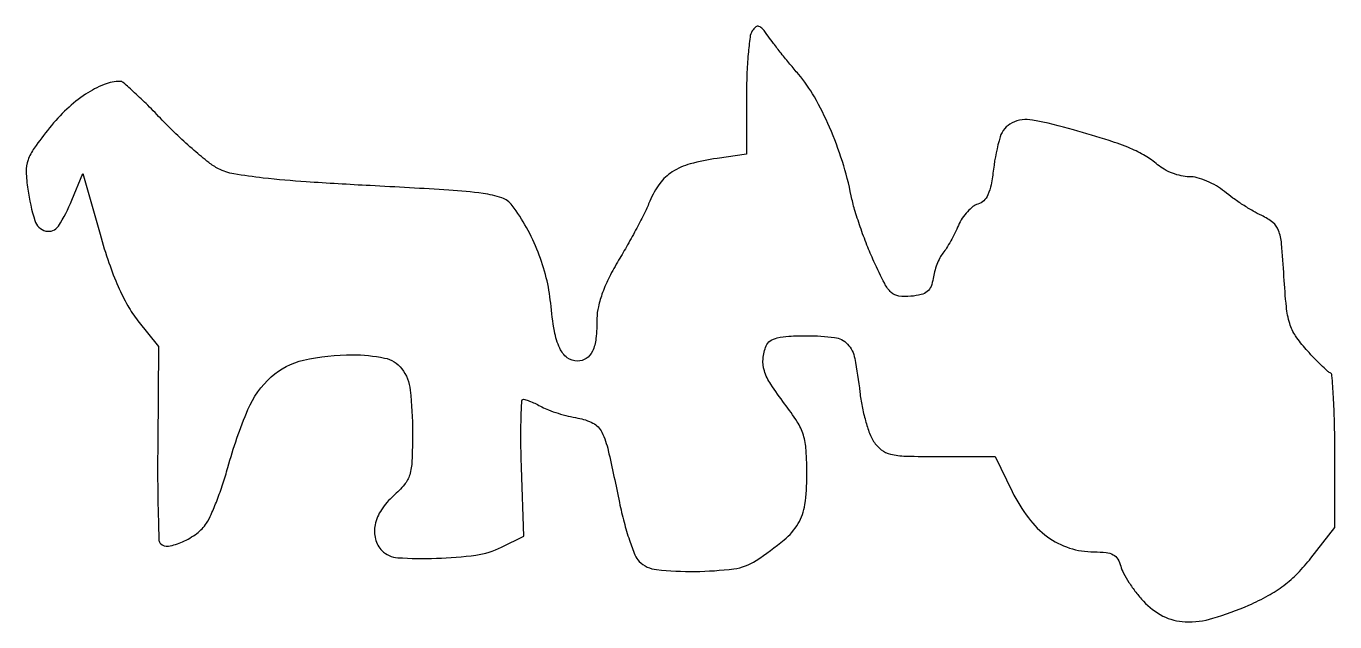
# Model space of a CAD drawing. Extents: x 0 to 206, y 0 to 94.
import ezdxf

# ---------------------------------------------------------------- set-up
doc = ezdxf.new("R2010")
doc.units = 0

msp = doc.modelspace()

# ---------------------------------------------------------------- linework, layer by layer
msp.add_lwpolyline([(114.420084, 92.92971, 0.111429), (114.058335, 91.938336, 0.009939), (113.770275, 89.28306, 0.012569), (113.567155, 86.065652, 0.009478), (113.5, 82.52326), (113.5, 73.546521), (108.871677, 72.873564, 0.029312), (104.667955, 72.008312, 0.076198), (101.846036, 70.769373, 0.093094), (99.859719, 68.913509, 0.060581), (98.315204, 66.169509, -0.017133), (97.500466, 64.373708, -0.006504), (96.246186, 61.923867, -0.006433), (94.812634, 59.29391, -0.00782), (93.399862, 56.869189, 0.019887), (91.959181, 54.253455, 0.027146), (90.888228, 51.78529, 0.030863), (90.216596, 49.562254, 0.057989), (90, 47.700977, -0.025515), (89.839568, 44.559085, -0.082132), (89.291259, 42.546079, -0.140294), (88.325838, 41.419687, -0.146901), (86.928195, 41, -0.164979), (85.326997, 41.54311, -0.121773), (84.149783, 43.015593, -0.065735), (83.314958, 45.706843, -0.017967), (82.721609, 50.122396, 0.036705), (82.03054, 54.123674, 0.032796), (80.744364, 58.139272, 0.032496), (78.929062, 61.990136, 0.034325), (76.658998, 65.5, 0.152391), (75.050656, 66.661911, 0.046384), (72.090762, 67.356399, 0.019204), (66.719156, 67.891875, 0.0021), (54.329234, 68.595806, -0.003552), (44.291516, 69.195337, -0.011049), (37.541496, 69.796714, -0.014167), (32.89011, 70.448816, -0.078134), (30.498518, 71.250855, -0.046995), (28.970595, 72.237643, -0.011577), (26.66509, 74.142461, -0.011748), (24.11538, 76.457351, -0.011508), (21.659235, 78.905048, 0.006068), (19.365842, 81.24083, 0.009211), (17.310942, 83.209608, 0.004525), (15.53754, 84.817625, 0.183901), (15.058459, 85, 0.096951), (12.516271, 84.502389, 0.048922), (9.614466, 82.97556, 0.043381), (6.656097, 80.637398, 0.035723), (3.930871, 77.67571, 0.01234), (1.526638, 74.498266, 0.070867), (0.551224, 72.631835, 0.093027), (0.265606, 70.798537, 0.029199), (0.514522, 68.020072, 0.037498), (1.630203, 63.093149, 0.263582), (3.351321, 61.464812, 0.32011), (5.33355, 62.250438, 0.047026), (7.444974, 66.307438), (9.148204, 70.5), (11.873191, 60.941369, 0.01278), (13.282019, 56.439245, 0.021216), (14.724857, 52.733094, 0.025187), (16.232834, 49.720139, 0.040657), (17.84129, 47.347118), (21.084403, 43.311498), (20.947503, 28.083781, 0.003396), (20.934588, 22.207097, 0.005367), (21.01183, 17.168193, 0.001606), (21.139321, 12.814218, 0.190483), (21.358731, 12.307936, 0.246657), (22.639281, 11.909374, 0.059043), (24.837995, 12.589206, 0.055923), (27.081611, 13.902425, 0.087592), (28.609706, 15.527088, 0.041397), (29.352893, 16.89628, 0.011978), (30.269352, 19.122061, 0.011957), (31.185488, 21.689674, 0.012492), (31.963603, 24.261211, -0.032717), (35.132518, 33.385963, -0.109376), (38.779638, 38.521162, -0.129781), (43.868202, 41.152492, -0.054835), (51.572819, 42, -0.050391), (56.609733, 41.491082, -0.180211), (59.310182, 39.805604, -0.138959), (60.652165, 36.446361, -0.025985), (61, 29.757868, -0.009294), (60.917028, 25.294278, -0.064039), (60.557437, 23.135773, -0.100667), (59.718469, 21.576551, -0.039087), (58, 19.812914, 0.067574), (56.112934, 17.64224, 0.093938), (55.127955, 15.268662, 0.112648), (55.169066, 13.02572, 0.136519), (56.2, 11.2, 0.183363), (58.681573, 10.083749, 0.022337), (64.756459, 9.990573, 0.026756), (70.97287, 10.506653, 0.081923), (75, 11.751554), (78.5, 13.5), (78.129198, 24.25, -0.005981), (78.03636, 28.372027, -0.00998), (78.068991, 31.842188, -0.00395), (78.177175, 34.744065, -0.401046), (78.444939, 35, -0.084912), (78.835668, 34.933163, -0.013171), (79.571437, 34.651862, -0.014356), (80.429135, 34.268605, -0.01205), (81.315741, 33.814849, 0.033775), (82.397969, 33.319027, 0.015062), (83.880855, 32.807846, 0.014831), (85.488172, 32.359228, 0.019447), (86.980786, 32.051008, -0.07958), (89.37547, 31.247933, -0.15889), (90.755982, 29.833475, -0.059408), (91.771059, 26.958685, -0.004351), (93.537393, 18.754139, 0.013562), (94.259134, 15.678197, 0.016478), (95.107247, 12.841784, 0.015138), (95.962723, 10.525373, 0.100676), (96.638718, 9.504139, 0.172934), (99.367088, 8.209939, 0.027144), (105.404083, 7.931069, 0.029482), (111.518446, 8.341721, 0.116371), (115.027494, 9.653361, 0.022796), (119.431412, 12.898115, 0.088526), (121.640655, 15.449618, 0.100503), (122.685209, 18.433772, 0.034106), (123, 23.043289, 0.014987), (122.881176, 27.006777, 0.060475), (122.446968, 29.3829, 0.066826), (121.478356, 31.467344, 0.02092), (119.5, 34.296206, -0.017732), (117.317433, 37.375101, -0.068629), (116.313976, 39.48379, -0.101057), (116.11737, 41.337222, -0.067768), (116.606989, 43.418213, -0.160231), (117.221762, 44.172001, -0.082412), (118.353956, 44.656588, -0.047013), (120.176799, 44.924641, -0.013013), (123.071805, 45, -0.032316), (127.355107, 44.722874, -0.174812), (129.394436, 43.673216, -0.14142), (130.529041, 41.430439, -0.018796), (131.329948, 36.123517, 0.020828), (131.676152, 33.891012, 0.01911), (132.214618, 31.629155, 0.019513), (132.850941, 29.649142, 0.057581), (133.490918, 28.373517, 0.081027), (134.698772, 27.055309, 0.110794), (136.146304, 26.36201, 0.050509), (138.518149, 26.063863, 0.006028), (143.814735, 26), (152.583364, 26), (155.286471, 20.48847, 0.047289), (157.833548, 16.338573, 0.072665), (160.823156, 13.37673, 0.081288), (164.263728, 11.614127, 0.077704), (168.141592, 11.003738, -0.02566), (170.043706, 10.904101, -0.097191), (171.17727, 10.556655, -0.13633), (171.886085, 9.880014, -0.072332), (172.354835, 8.75, 0.060556), (172.775599, 7.664424, 0.020679), (173.634052, 6.20625, 0.020209), (174.724018, 4.659457, 0.021976), (175.906872, 3.25, 0.090038), (178.977877, 0.919993, 0.10839), (182.47821, 0.013061, 0.081086), (186.812468, 0.554302, 0.031645), (192.5, 2.626032, 0.024196), (195.507877, 4.119925, 0.035103), (197.987702, 5.742968, 0.036127), (200.16332, 7.658578, 0.027892), (202.25, 10.033542), (206, 14.814773), (206, 26.824053, 0.005845), (205.945895, 31.452394, 0.009316), (205.779687, 35.406341, 0.003754), (205.551926, 38.743163, 0.27307), (205.25, 39.176258, -0.078969), (204.814539, 39.465598, -0.006767), (203.839063, 40.388312, -0.008808), (202.703715, 41.531317, -0.006715), (201.5, 42.820847, -0.037929), (199.835132, 44.95831, -0.072636), (198.909078, 46.920782, -0.049024), (198.38445, 49.536891, -0.009724), (198, 54.302639, 0.006361), (197.617835, 59.473715, 0.06595), (197.156728, 61.553285, 0.13776), (196.260898, 62.798327, 0.058492), (194.5, 63.893618, -0.021537), (193.147356, 64.602401, -0.011793), (191.550899, 65.579689, -0.011735), (189.973587, 66.650396, -0.018318), (188.673275, 67.652236, 0.041525), (187.38767, 68.550955, 0.032491), (185.863135, 69.310344, 0.033417), (184.340878, 69.832381, 0.065985), (183.076284, 70, -0.056135), (181.856599, 70.137367, -0.035109), (180.479957, 70.554919, -0.034952), (179.164298, 71.16558, -0.052553), (178.127883, 71.889087, 0.044523), (176.176655, 73.298238, 0.03579), (173.861634, 74.459447, 0.022143), (170.521767, 75.675179, 0.005402), (164.912108, 77.373731, 0.024358), (158.479682, 78.910435, 0.162116), (155.258468, 78.470815, 0.208425), (153.390692, 76.265672, 0.043503), (152.335936, 71.188645, -0.017892), (151.957226, 68.743565, -0.057038), (151.464359, 67.169228, -0.092803), (150.797, 66.198813, -0.132649), (149.894599, 65.682688, 0.099282), (149.099498, 65.294982, 0.043979), (148.232936, 64.504511, 0.041215), (147.433068, 63.476021, 0.043752), (146.830726, 62.349919, -0.014628), (146.275556, 61.148848, -0.011932), (145.61386, 59.896539, -0.012109), (144.948953, 58.772503, -0.030661), (144.397814, 58, 0.051797), (143.907091, 57.246888, 0.025722), (143.439172, 56.20625, 0.025216), (143.060767, 55.067063, 0.033675), (142.841175, 54, -0.059204), (142.513972, 52.739113, -0.131185), (141.930828, 51.944421, -0.110375), (140.955392, 51.464775, -0.035101), (139.348935, 51.19402, -0.057155), (137.458042, 51.226898, -0.15775), (136.269726, 51.79287, -0.085933), (135.22952, 53.184339, -0.010019), (133.532174, 56.69402, -0.013997), (132.445878, 59.246057, -0.010439), (131.386537, 62.116368, -0.010571), (130.501183, 64.865676, -0.023507), (129.971196, 67, 0.027831), (128.582416, 72.393105, 0.025423), (126.568319, 77.768176, 0.026579), (124.181749, 82.55506, 0.048383), (121.672571, 86.127356, -0.004906), (120.342092, 87.709482, -0.004169), (118.967842, 89.405203, -0.004204), (117.74233, 90.970256, -0.011807), (116.920084, 92.092561, 0.019669), (116.040526, 93.254334, 0.141004), (115.466876, 93.64956, 0.262757), (114.965365, 93.552707, 0.073708)], format="xyb", close=True)

doc.saveas('drawing.dxf')
